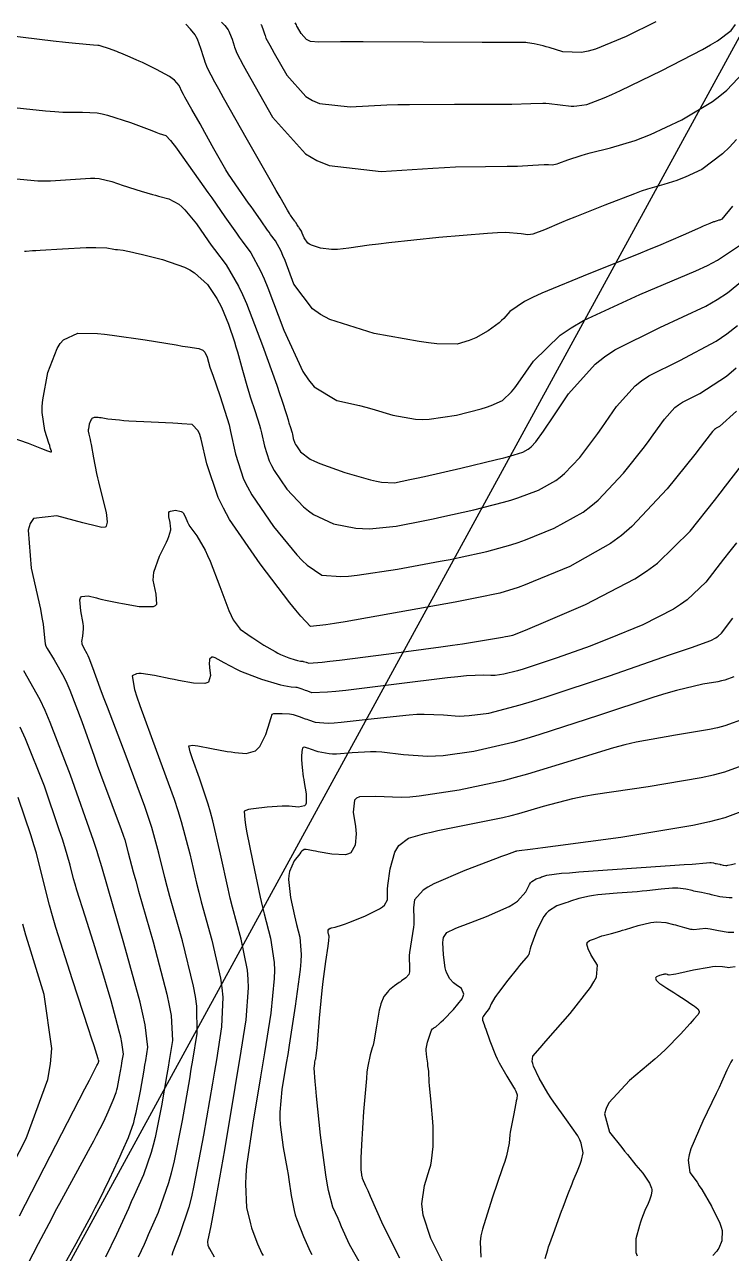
# Model space of a CAD drawing. Header units: metres. Extents: x 837117 to 838479, y 1189012 to 1191015.
# Drawn here: x 838033 to 838100.7, y 1189661.6 to 1189779.3 of the extents above; entities that cross this region are included whole.
import ezdxf

# ---------------------------------------------------------------- set-up
doc = ezdxf.new("R2010")
doc.units = ezdxf.units.M
doc.header["$LTSCALE"] = 0.3
for name, color, linetype in [('CORREDORVIA', 70, 'Continuous'), ('COTAS 10', 1, 'Continuous'), ('COTAS INT', 252, 'Continuous')]:
    doc.layers.add(name, color=color, linetype=linetype)

msp = doc.modelspace()

# ---------------------------------------------------------------- linework, layer by layer
at = {"layer": 'CORREDORVIA'}
msp.add_lwpolyline([(837910.68, 1191000.96), (838157.03, 1190996.19), (838237.17, 1190821.34), (838237, 1190602.88), (838240.03, 1190437.2), (838223.54, 1190366.27), (838212.2, 1190288.92), (838221.4, 1189997.88), (837954.54, 1189509.17), (837751.16, 1189231.38), (837593.19, 1189234.4), (837744.49, 1189686.61), (837750.28, 1189933.97), (837723.62, 1190051.52), (837726.09, 1190134.48), (837885.38, 1190229.43), (837983.18, 1190344.12), (837817.55, 1190502.19), (837798.03, 1190660.17), (837963.57, 1190795.98)], close=True, dxfattribs=at)
at = {"layer": 'COTAS 10'}
for points in [[(838093.41, 1189779.54), (838090.58, 1189778.14), (838087.64, 1189776.92), (838086.95, 1189776.73), (838086.32, 1189776.6), (838084.52, 1189776.67), (838083.22, 1189777.08), (838082.91, 1189777.17), (838082.62, 1189777.25), (838081.77, 1189777.44), (838081.13, 1189777.54), (838080.98, 1189777.56), (838080.84, 1189777.57), (838080.43, 1189777.57), (838078.8, 1189777.56), (838077.9, 1189777.56), (838076.8, 1189777.57), (838071.16, 1189777.61), (838065.42, 1189777.64), (838064.25, 1189777.64), (838063.25, 1189777.63), (838061.16, 1189777.59), (838060.35, 1189777.68), (838060.16, 1189777.76), (838059.98, 1189777.86), (838059.47, 1189778.44), (838059.13, 1189779.03), (838059.06, 1189779.15), (838059.01, 1189779.25), (838058.91, 1189779.44)], [(838030.8, 1189771.47), (838034.99, 1189771.02), (838035.89, 1189770.95), (838036.67, 1189770.9), (838038.55, 1189770.9), (838039.95, 1189770.83), (838040.42, 1189770.74), (838040.94, 1189770.62), (838043.14, 1189769.9), (838045.16, 1189769.14), (838045.56, 1189768.99), (838045.89, 1189768.87), (838046.51, 1189768.65), (838046.95, 1189768.18), (838047.17, 1189767.91), (838047.43, 1189767.57), (838048.7, 1189765.82), (838050.16, 1189763.75), (838050.54, 1189763.21), (838050.91, 1189762.68), (838052.17, 1189760.87), (838053.27, 1189759.3), (838053.54, 1189758.92), (838053.81, 1189758.55), (838054.65, 1189757.42), (838055.59, 1189755.69), (838055.92, 1189754.94), (838056.28, 1189754.08), (838057.81, 1189750.01), (838059.63, 1189746.05), (838060.17, 1189745.25), (838060.72, 1189744.59), (838062.87, 1189743.28), (838065.06, 1189742.79), (838065.65, 1189742.64), (838066.23, 1189742.49), (838068.26, 1189741.88), (838070.4, 1189741.49), (838071.04, 1189741.47), (838071.71, 1189741.49), (838074.33, 1189741.88), (838076.7, 1189742.49), (838077.21, 1189742.64), (838077.66, 1189742.79), (838078.74, 1189743.27), (838079.61, 1189744.12), (838079.92, 1189744.5), (838080.25, 1189744.94), (838081.71, 1189747.05), (838084.27, 1189749.55), (838085.3, 1189750.25), (838086.48, 1189750.94), (838091.9, 1189753.44), (838097.24, 1189755.69), (838098.36, 1189756.22), (838099.32, 1189756.72), (838101.53, 1189758.19)], [(838043.91, 1189661.27), (838044.46, 1189662.49), (838044.66, 1189662.93), (838044.87, 1189663.42), (838045.8, 1189665.56), (838046.8, 1189668.39), (838047.06, 1189669.31), (838047.31, 1189670.29), (838048.12, 1189674.33), (838048.8, 1189678.31), (838048.95, 1189679.25), (838049.1, 1189680.11), (838049.5, 1189682.65), (838049.49, 1189685.27), (838049.36, 1189686.19), (838049.18, 1189687.19), (838048.11, 1189691.52), (838046.91, 1189695.77), (838046.65, 1189696.73), (838046.42, 1189697.6), (838045.86, 1189699.92), (838045.17, 1189702.38), (838044.85, 1189703.33), (838044.49, 1189704.4), (838042.71, 1189709.21), (838040.93, 1189713.9), (838040.56, 1189714.88), (838040.24, 1189715.73), (838039.52, 1189717.68), (838039.17, 1189718.61), (838039.08, 1189718.82), (838038.99, 1189719.01), (838038.7, 1189719.52), (838038.52, 1189719.93), (838038.5, 1189720.06), (838038.49, 1189720.19), (838038.57, 1189720.7), (838038.65, 1189721.41), (838038.63, 1189721.67), (838038.6, 1189721.94), (838038.38, 1189723.15), (838038.29, 1189724.19), (838038.35, 1189724.37), (838038.45, 1189724.51), (838039.08, 1189724.58), (838039.88, 1189724.37), (838040.08, 1189724.32), (838040.28, 1189724.27), (838040.9, 1189724.13), (838041.71, 1189723.96), (838042.03, 1189723.9), (838042.38, 1189723.84), (838043.96, 1189723.55), (838045.32, 1189723.54), (838045.53, 1189723.64), (838045.67, 1189723.79), (838045.59, 1189724.74), (838045.31, 1189726.06), (838045.32, 1189726.45), (838045.38, 1189726.85), (838045.92, 1189728.36), (838046.57, 1189729.7), (838046.7, 1189730), (838046.8, 1189730.25), (838046.98, 1189730.9), (838046.96, 1189731.35), (838046.94, 1189731.48), (838046.92, 1189731.61), (838046.81, 1189732.14), (838046.81, 1189732.56), (838046.87, 1189732.64), (838046.95, 1189732.7), (838047.45, 1189732.77), (838047.99, 1189732.64), (838048.1, 1189732.58), (838048.19, 1189732.51), (838048.38, 1189732.16), (838048.59, 1189731.62), (838048.7, 1189731.43), (838048.82, 1189731.22), (838049.47, 1189730.31), (838050.28, 1189728.95), (838050.52, 1189728.45), (838050.76, 1189727.9), (838051.67, 1189725.48), (838052.54, 1189723.18), (838052.76, 1189722.7), (838052.97, 1189722.29), (838053.64, 1189721.39), (838054.35, 1189720.88), (838054.59, 1189720.72), (838054.85, 1189720.55), (838055.91, 1189719.86), (838056.98, 1189719.23), (838057.25, 1189719.08), (838057.5, 1189718.96), (838058.29, 1189718.63), (838058.88, 1189718.44), (838059.01, 1189718.41), (838059.12, 1189718.38), (838059.41, 1189718.33), (838059.58, 1189718.32), (838059.63, 1189718.31), (838059.67, 1189718.3), (838059.82, 1189718.26), (838059.96, 1189718.21), (838060, 1189718.19), (838060.04, 1189718.18), (838060.2, 1189718.12), (838061.47, 1189718.23), (838062.21, 1189718.31), (838063.13, 1189718.42), (838067.85, 1189719.02), (838072.85, 1189719.7), (838073.95, 1189719.85), (838074.92, 1189719.99), (838077.39, 1189720.38), (838078.75, 1189720.63), (838079.03, 1189720.68), (838079.26, 1189720.72), (838079.74, 1189720.82), (838080.93, 1189721.3), (838081.61, 1189721.58), (838082.44, 1189721.93), (838086.69, 1189723.75), (838091.41, 1189726.19), (838092.54, 1189726.94), (838093.58, 1189727.71), (838096.69, 1189730.77), (838099.03, 1189733.72), (838099.58, 1189734.42), (838100.09, 1189735.08), (838101.63, 1189737.06)], [(838065.31, 1189660.3), (838064.09, 1189662.44), (838063.34, 1189664.15), (838063.16, 1189664.55), (838063, 1189664.93), (838062.5, 1189666.02), (838062.08, 1189667.62), (838061.95, 1189668.31), (838061.82, 1189669.12), (838061.33, 1189672.93), (838060.93, 1189676.66), (838060.86, 1189677.42), (838060.8, 1189678.05), (838060.73, 1189679.35), (838060.77, 1189679.78), (838060.78, 1189679.87), (838060.78, 1189679.94), (838060.81, 1189680.08), (838060.85, 1189680.19), (838060.86, 1189680.24), (838060.87, 1189680.29), (838060.91, 1189680.56), (838060.99, 1189681.3), (838061.02, 1189681.66), (838061.06, 1189682.08), (838061.22, 1189684.13), (838061.44, 1189686.46), (838061.5, 1189687.06), (838061.57, 1189687.64), (838061.83, 1189689.56), (838062.05, 1189691.02), (838062.09, 1189691.31), (838062.12, 1189691.54), (838062.15, 1189691.97), (838062.12, 1189692.08), (838062.11, 1189692.12), (838062.1, 1189692.16), (838062.07, 1189692.32), (838062.05, 1189692.48), (838062.06, 1189692.51), (838062.06, 1189692.55), (838062.11, 1189692.65), (838062.24, 1189692.73), (838062.31, 1189692.75), (838062.38, 1189692.77), (838062.73, 1189692.84), (838063.43, 1189693.05), (838063.71, 1189693.15), (838064.04, 1189693.28), (838065.56, 1189693.9), (838066.98, 1189694.61), (838067.25, 1189694.78), (838067.46, 1189694.94), (838067.73, 1189695.46), (838067.72, 1189696.19), (838067.74, 1189696.49), (838067.77, 1189696.83), (838068, 1189698.43), (838068.45, 1189700.02), (838068.63, 1189700.35), (838068.83, 1189700.65), (838069.76, 1189701.35), (838071.3, 1189701.8), (838071.9, 1189701.95), (838072.56, 1189702.1), (838075.57, 1189702.7), (838078.77, 1189703.36), (838079.56, 1189703.55), (838080.31, 1189703.74), (838082.68, 1189704.44), (838085.49, 1189705.17), (838086.53, 1189705.38), (838087.66, 1189705.58), (838092.68, 1189706.32), (838097.77, 1189707.17), (838098.94, 1189707.44), (838100.02, 1189707.72), (838103.09, 1189708.85)], [(838030.54, 1189667.55), (838033.14, 1189672.59), (838035.22, 1189678.24), (838035.47, 1189679.75), (838035.59, 1189681.23), (838034.86, 1189686.39), (838033.45, 1189690.97), (838033.13, 1189692.09), (838032.84, 1189693.14)], [(838101, 1189689.04), (838100.52, 1189688.97), (838100.39, 1189688.96), (838100.26, 1189688.97), (838099.81, 1189689.04), (838099.11, 1189689.06), (838098.83, 1189689.03), (838098.51, 1189688.99), (838097.03, 1189688.71), (838095.61, 1189688.4), (838095.33, 1189688.35), (838095.1, 1189688.3), (838094.69, 1189688.25), (838094.59, 1189688.28), (838094.56, 1189688.29), (838094.53, 1189688.3), (838094.42, 1189688.33), (838094.25, 1189688.33), (838094.19, 1189688.31), (838094.11, 1189688.3), (838093.77, 1189688.21), (838093.47, 1189688.07), (838093.43, 1189688.02), (838093.4, 1189687.97), (838093.44, 1189687.78), (838093.68, 1189687.54), (838093.78, 1189687.46), (838093.9, 1189687.37), (838094.47, 1189687), (838095.14, 1189686.58), (838095.33, 1189686.46), (838095.53, 1189686.33), (838096.24, 1189685.87), (838096.87, 1189685.45), (838097.01, 1189685.35), (838097.13, 1189685.26), (838097.44, 1189685.01), (838097.57, 1189684.8), (838097.58, 1189684.74), (838097.57, 1189684.68), (838097.44, 1189684.45), (838097.06, 1189684.02), (838096.89, 1189683.84), (838096.7, 1189683.62), (838095.79, 1189682.59), (838094.38, 1189681.16), (838093.87, 1189680.69), (838093.32, 1189680.19), (838090.89, 1189678.14), (838088.92, 1189676.02), (838088.66, 1189675.47), (838088.51, 1189674.95), (838088.99, 1189673.22), (838090.15, 1189671.75), (838090.43, 1189671.4), (838090.7, 1189671.07), (838091.52, 1189670.06), (838092.16, 1189669.27), (838092.31, 1189669.08), (838092.44, 1189668.9), (838092.81, 1189668.33), (838093, 1189667.85), (838093.03, 1189667.72), (838093.04, 1189667.59), (838092.98, 1189667.16), (838092.8, 1189666.68), (838092.74, 1189666.53), (838092.67, 1189666.37), (838092.38, 1189665.72), (838092.05, 1189664.87), (838091.96, 1189664.59), (838091.86, 1189664.28), (838091.5, 1189662.99), (838091.5, 1189661.68), (838091.63, 1189661.35)]]:
    msp.add_lwpolyline(points, dxfattribs=at)
at = {"layer": 'COTAS INT'}
for points in [[(838101.15, 1189768.29), (838100.46, 1189767.55), (838099.81, 1189766.9), (838097.82, 1189765.41), (838096.23, 1189764.67), (838095.82, 1189764.51), (838095.44, 1189764.36), (838094.18, 1189763.98), (838092.61, 1189763.52), (838092.03, 1189763.32), (838091.39, 1189763.09), (838088.53, 1189762), (838085.65, 1189760.85), (838085, 1189760.58), (838084.4, 1189760.34), (838082.76, 1189759.63), (838081.66, 1189759.22), (838081.41, 1189759.17), (838081.18, 1189759.14), (838080.54, 1189759.26), (838079.04, 1189759.37), (838078.26, 1189759.34), (838077.32, 1189759.29), (838072.65, 1189758.88), (838067.86, 1189758.37), (838066.86, 1189758.25), (838065.99, 1189758.15), (838064.02, 1189757.87), (838062.96, 1189757.74), (838062.67, 1189757.74), (838062.38, 1189757.75), (838061.33, 1189757.88), (838060.45, 1189758.15), (838060.27, 1189758.25), (838060.11, 1189758.36), (838059.75, 1189758.85), (838059.57, 1189759.32), (838059.53, 1189759.42), (838059.49, 1189759.5), (838059.38, 1189759.7), (838059.29, 1189759.83), (838059.26, 1189759.88), (838059.23, 1189759.92), (838059.1, 1189760.1), (838058.95, 1189760.32), (838058.9, 1189760.38), (838058.85, 1189760.45), (838058.66, 1189760.73), (838058.46, 1189761.02), (838058.4, 1189761.11), (838058.35, 1189761.2), (838058.16, 1189761.52), (838057.47, 1189762.75), (838057.09, 1189763.41), (838056.64, 1189764.21), (838054.34, 1189768.23), (838052.04, 1189772.27), (838051.59, 1189773.09), (838051.21, 1189773.77), (838050.5, 1189775.12), (838050.28, 1189775.7), (838050.21, 1189775.9), (838050.15, 1189776.11), (838049.87, 1189777), (838049.54, 1189777.89), (838049.43, 1189778.1), (838049.33, 1189778.3), (838048.89, 1189778.86), (838048.42, 1189779.32)], [(838051.84, 1189779.52), (838052.17, 1189779.2), (838052.48, 1189778.8), (838052.55, 1189778.66), (838052.62, 1189778.51), (838052.86, 1189777.89), (838053.05, 1189777.26), (838053.1, 1189777.11), (838053.15, 1189776.97), (838053.3, 1189776.56), (838053.91, 1189775.41), (838054.25, 1189774.81), (838054.66, 1189774.08), (838056.74, 1189770.43), (838059.89, 1189766.91), (838060.97, 1189766.28), (838062.14, 1189765.79), (838067.13, 1189765.23), (838072.07, 1189765.54), (838073.2, 1189765.6), (838074.24, 1189765.65), (838077.13, 1189765.71), (838079.19, 1189765.72), (838079.7, 1189765.73), (838080.17, 1189765.74), (838081.66, 1189765.81), (838082.73, 1189765.88), (838082.95, 1189765.89), (838083.13, 1189765.89), (838083.51, 1189765.87), (838083.83, 1189765.91), (838083.98, 1189765.96), (838084.15, 1189766.01), (838085.01, 1189766.33), (838086.26, 1189766.75), (838086.68, 1189766.87), (838087.14, 1189767), (838089.07, 1189767.48), (838091.43, 1189768.19), (838092.16, 1189768.46), (838092.92, 1189768.77), (838095.91, 1189770.15), (838098.84, 1189771.91), (838099.56, 1189772.45), (838100.23, 1189773.01), (838102.31, 1189775.25)], [(838055.62, 1189779.3), (838055.67, 1189779.22), (838055.71, 1189779.14), (838055.84, 1189778.77), (838055.96, 1189778.4), (838056.02, 1189778.24), (838056.1, 1189778), (838056.46, 1189777.33), (838056.66, 1189776.98), (838056.89, 1189776.56), (838058.1, 1189774.43), (838059.93, 1189772.39), (838060.56, 1189772.02), (838061.24, 1189771.73), (838064.15, 1189771.41), (838067.66, 1189771.59), (838068.72, 1189771.62), (838069.83, 1189771.64), (838074.15, 1189771.66), (838078.06, 1189771.65), (838078.9, 1189771.65), (838079.65, 1189771.66), (838081.47, 1189771.72), (838082.59, 1189771.75), (838082.9, 1189771.75), (838083.2, 1189771.73), (838084.27, 1189771.59), (838085.3, 1189771.48), (838085.58, 1189771.48), (838085.85, 1189771.49), (838086.81, 1189771.62), (838088.48, 1189772.26), (838089.21, 1189772.58), (838090.04, 1189772.97), (838094, 1189774.9), (838097.88, 1189776.91), (838098.66, 1189777.35), (838099.31, 1189777.74), (838100.62, 1189778.72), (838101.06, 1189779.29)], [(838100.77, 1189761.9), (838099.73, 1189760.66), (838099.54, 1189760.57), (838099.49, 1189760.55), (838099.44, 1189760.54), (838099.29, 1189760.49), (838099.09, 1189760.43), (838099.02, 1189760.41), (838098.94, 1189760.38), (838098.59, 1189760.25), (838097.96, 1189759.98), (838097.7, 1189759.86), (838097.41, 1189759.73), (838096.05, 1189759.12), (838093.69, 1189758.11), (838092.77, 1189757.73), (838091.73, 1189757.31), (838087, 1189755.43), (838082.5, 1189753.55), (838081.61, 1189753.14), (838080.86, 1189752.77), (838079.44, 1189751.81), (838078.86, 1189751.13), (838078.64, 1189750.93), (838078.41, 1189750.73), (838077.37, 1189749.97), (838076.2, 1189749.3), (838075.87, 1189749.15), (838075.55, 1189749.02), (838074.39, 1189748.69), (838072.47, 1189748.7), (838071.67, 1189748.8), (838070.75, 1189748.92), (838066.46, 1189749.7), (838062.2, 1189751.04), (838061.31, 1189751.53), (838060.54, 1189752.07), (838058.78, 1189754.43), (838057.93, 1189756.7), (838057.73, 1189757.18), (838057.54, 1189757.6), (838057.02, 1189758.56), (838056.55, 1189759.19), (838056.4, 1189759.4), (838056.25, 1189759.61), (838055.63, 1189760.49), (838054.91, 1189761.53), (838054.68, 1189761.85), (838054.44, 1189762.19), (838053.51, 1189763.51), (838052.53, 1189764.97), (838052.27, 1189765.39), (838052.01, 1189765.81), (838051.1, 1189767.39), (838050.25, 1189768.95), (838050.02, 1189769.37), (838049.79, 1189769.77), (838049, 1189771.17), (838048.35, 1189772.33), (838048.21, 1189772.6), (838048.09, 1189772.83), (838047.79, 1189773.46), (838047.34, 1189773.97), (838047.12, 1189774.13), (838046.87, 1189774.3), (838045.61, 1189774.99), (838044.27, 1189775.64), (838043.96, 1189775.78), (838043.68, 1189775.92), (838042.87, 1189776.27), (838042.21, 1189776.54), (838042.01, 1189776.62), (838041.81, 1189776.7), (838041.04, 1189777), (838040.32, 1189777.23), (838040.15, 1189777.27), (838040, 1189777.3), (838039.58, 1189777.33), (838037.86, 1189777.47), (838036.9, 1189777.57), (838035.72, 1189777.71), (838029.7, 1189778.42)], [(838031.89, 1189764.53), (838034.26, 1189764.33), (838034.88, 1189764.32), (838035.49, 1189764.32), (838039.29, 1189764.59), (838039.72, 1189764.58), (838040.12, 1189764.55), (838041.36, 1189764.27), (838042.43, 1189763.89), (838042.74, 1189763.78), (838043.04, 1189763.69), (838044.15, 1189763.34), (838045.24, 1189763.02), (838045.53, 1189762.94), (838045.81, 1189762.86), (838046.79, 1189762.6), (838047.77, 1189762.08), (838048.06, 1189761.84), (838048.35, 1189761.56), (838049.44, 1189760.19), (838050.56, 1189758.59), (838050.87, 1189758.17), (838051.18, 1189757.75), (838052.28, 1189756.28), (838053.48, 1189754.24), (838053.85, 1189753.45), (838054.24, 1189752.56), (838055.78, 1189748.56), (838057.13, 1189744.74), (838057.4, 1189743.96), (838057.63, 1189743.3), (838058.07, 1189741.95), (838058.21, 1189741.42), (838058.25, 1189741.28), (838058.3, 1189741.15), (838058.44, 1189740.71), (838058.58, 1189740.29), (838058.61, 1189740.18), (838058.64, 1189740.06), (838058.72, 1189739.65), (838058.87, 1189739.21), (838058.94, 1189739.07), (838059.02, 1189738.93), (838059.41, 1189738.36), (838060.34, 1189737.68), (838060.76, 1189737.47), (838061.26, 1189737.26), (838063.66, 1189736.39), (838066.12, 1189735.67), (838066.67, 1189735.55), (838067.15, 1189735.46), (838068.39, 1189735.4), (838069.88, 1189735.71), (838070.52, 1189735.85), (838071.26, 1189736.01), (838074.74, 1189736.81), (838078.16, 1189737.62), (838078.86, 1189737.8), (838079.45, 1189737.95), (838080.69, 1189738.32), (838081.21, 1189738.62), (838081.34, 1189738.72), (838081.48, 1189738.83), (838081.93, 1189739.31), (838082.67, 1189740.34), (838082.98, 1189740.81), (838083.35, 1189741.34), (838085.05, 1189743.92), (838087.61, 1189746.76), (838088.52, 1189747.47), (838089.51, 1189748.14), (838093.81, 1189750.28), (838098.21, 1189752.33), (838099.28, 1189752.95), (838100.28, 1189753.59), (838103.31, 1189756.08)], [(838032.98, 1189757.58), (838033.02, 1189757.58), (838033.04, 1189757.58), (838033.05, 1189757.58), (838033.14, 1189757.59), (838033.74, 1189757.64), (838034.08, 1189757.66), (838034.5, 1189757.69), (838036.64, 1189757.82), (838038.89, 1189757.94), (838039.38, 1189757.95), (838039.81, 1189757.95), (838040.88, 1189757.89), (838041.54, 1189757.78), (838041.71, 1189757.76), (838041.88, 1189757.74), (838042.43, 1189757.67), (838043.33, 1189757.5), (838043.71, 1189757.41), (838044.14, 1189757.31), (838046.19, 1189756.79), (838048.31, 1189756.04), (838048.8, 1189755.79), (838049.25, 1189755.51), (838050.5, 1189754.38), (838051.4, 1189753.04), (838051.62, 1189752.63), (838051.83, 1189752.22), (838052.51, 1189750.61), (838053.08, 1189748.9), (838053.23, 1189748.42), (838053.38, 1189747.94), (838053.87, 1189746.19), (838054.33, 1189744.51), (838054.46, 1189744.07), (838054.59, 1189743.65), (838055.06, 1189742.24), (838055.49, 1189740.92), (838055.59, 1189740.56), (838055.68, 1189740.19), (838055.95, 1189738.9), (838056.41, 1189737.49), (838056.63, 1189737.05), (838056.88, 1189736.59), (838058.11, 1189734.78), (838059.69, 1189733.09), (838060.17, 1189732.72), (838060.66, 1189732.38), (838062.56, 1189731.48), (838064.7, 1189731.05), (838065.34, 1189731.01), (838066, 1189731), (838068.55, 1189731.26), (838071.32, 1189731.8), (838072.12, 1189731.96), (838072.94, 1189732.13), (838075.99, 1189732.81), (838078.85, 1189733.54), (838079.55, 1189733.74), (838080.2, 1189733.95), (838082.19, 1189734.68), (838083.84, 1189735.61), (838084.27, 1189735.93), (838084.69, 1189736.29), (838086.13, 1189737.81), (838087.5, 1189739.6), (838087.88, 1189740.13), (838088.26, 1189740.67), (838089.65, 1189742.71), (838091.43, 1189744.68), (838092.05, 1189745.17), (838092.74, 1189745.64), (838095.71, 1189747.12), (838099.19, 1189748.97), (838100.2, 1189749.68), (838101.23, 1189750.46)], [(838031.77, 1189739.73), (838033.34, 1189739.21), (838034.63, 1189738.7), (838034.88, 1189738.6), (838035.09, 1189738.51), (838035.47, 1189738.37), (838035.54, 1189738.36), (838035.55, 1189738.37), (838035.56, 1189738.37), (838035.57, 1189738.42), (838035.46, 1189738.76), (838035.4, 1189738.96), (838035.32, 1189739.19), (838034.92, 1189740.4), (838034.67, 1189742.15), (838034.68, 1189742.73), (838034.73, 1189743.35), (838035.22, 1189745.95), (838036.1, 1189748.27), (838036.4, 1189748.73), (838036.72, 1189749.1), (838038.08, 1189749.74), (838039.99, 1189749.69), (838040.66, 1189749.64), (838041.39, 1189749.55), (838044.55, 1189749.09), (838047.51, 1189748.6), (838048.11, 1189748.5), (838048.62, 1189748.42), (838049.68, 1189748.27), (838050.07, 1189748.11), (838050.16, 1189748.02), (838050.24, 1189747.92), (838050.46, 1189747.42), (838050.74, 1189746.49), (838050.87, 1189746.11), (838051.01, 1189745.7), (838051.68, 1189743.77), (838052.4, 1189741.55), (838052.57, 1189740.94), (838052.72, 1189740.33), (838053.17, 1189738.15), (838053.96, 1189735.76), (838054.32, 1189735.03), (838054.75, 1189734.26), (838056.82, 1189731.21), (838059.05, 1189728.51), (838059.57, 1189727.96), (838060.05, 1189727.5), (838061.46, 1189726.56), (838063.27, 1189726.42), (838064.01, 1189726.47), (838064.84, 1189726.55), (838068.7, 1189727.13), (838072.76, 1189727.89), (838073.73, 1189728.07), (838074.61, 1189728.25), (838077.24, 1189728.81), (838079.54, 1189729.46), (838080.23, 1189729.69), (838080.94, 1189729.94), (838083.69, 1189731.04), (838086.47, 1189732.6), (838087.19, 1189733.15), (838087.9, 1189733.74), (838090.32, 1189736.31), (838092.32, 1189738.86), (838092.77, 1189739.45), (838093.18, 1189739.99), (838094.25, 1189741.51), (838095.24, 1189742.6), (838095.58, 1189742.87), (838095.97, 1189743.13), (838097.62, 1189743.95), (838100.17, 1189745.61), (838101.12, 1189746.4)], [(838101.15, 1189742.25), (838099.52, 1189740.79), (838099.19, 1189740.63), (838099.12, 1189740.57), (838099.05, 1189740.52), (838098.85, 1189740.3), (838098.09, 1189739.32), (838097.67, 1189738.78), (838097.15, 1189738.12), (838094.52, 1189734.81), (838091.12, 1189731.2), (838090.12, 1189730.36), (838089.09, 1189729.59), (838085.19, 1189727.39), (838081.69, 1189725.94), (838080.92, 1189725.64), (838080.24, 1189725.38), (838078.49, 1189724.82), (838076.3, 1189724.37), (838075.33, 1189724.19), (838074.21, 1189723.98), (838068.86, 1189723), (838063.69, 1189722.09), (838062.67, 1189721.93), (838061.84, 1189721.8), (838060.37, 1189721.65), (838059.45, 1189722.62), (838058.97, 1189723.2), (838058.4, 1189723.92), (838055.53, 1189727.63), (838052.61, 1189731.9), (838052.02, 1189732.96), (838051.51, 1189733.98), (838050.43, 1189737.22), (838049.91, 1189739.57), (838049.76, 1189740.02), (838049.61, 1189740.39), (838049.03, 1189741), (838048.05, 1189741.06), (838047.66, 1189741.08), (838047.2, 1189741.11), (838045.1, 1189741.21), (838042.97, 1189741.32), (838042.49, 1189741.35), (838042.07, 1189741.39), (838040.97, 1189741.51), (838040.31, 1189741.61), (838040.16, 1189741.63), (838040.03, 1189741.64), (838039.67, 1189741.66), (838039.44, 1189741.55), (838039.39, 1189741.49), (838039.34, 1189741.41), (838039.19, 1189741.01), (838039.1, 1189740.57), (838039.09, 1189740.46), (838039.09, 1189740.36), (838039.14, 1189740.07), (838039.26, 1189739.56), (838039.3, 1189739.34), (838039.36, 1189739.07), (838039.59, 1189737.79), (838039.89, 1189736.29), (838039.98, 1189735.88), (838040.07, 1189735.48), (838040.43, 1189734.05), (838040.74, 1189732.82), (838040.79, 1189732.54), (838040.84, 1189732.3), (838040.9, 1189731.63), (838040.81, 1189731.25), (838040.76, 1189731.19), (838040.7, 1189731.14), (838040.4, 1189731.11), (838039.51, 1189731.33), (838039.08, 1189731.45), (838038.57, 1189731.58), (838036.07, 1189732.25), (838033.86, 1189731.97), (838033.53, 1189731.51), (838033.33, 1189730.88), (838033.64, 1189727.21), (838034.51, 1189723.29), (838034.66, 1189722.51), (838034.78, 1189721.85), (838034.89, 1189720.56), (838034.95, 1189719.97), (838035.04, 1189719.75), (838035.15, 1189719.52), (838035.82, 1189718.46), (838036.74, 1189716.81), (838037.03, 1189716.2), (838037.32, 1189715.53), (838038.46, 1189712.53), (838039.64, 1189709.22), (838039.95, 1189708.35), (838040.26, 1189707.5), (838041.35, 1189704.59), (838042.24, 1189702.19), (838042.42, 1189701.66), (838042.58, 1189701.19), (838042.92, 1189699.96), (838043.4, 1189698.14), (838043.63, 1189697.28), (838043.91, 1189696.29), (838045.3, 1189691.43), (838046.61, 1189686.44), (838046.84, 1189685.35), (838047.02, 1189684.39), (838047.15, 1189681.99), (838046.84, 1189680.08), (838046.74, 1189679.43), (838046.62, 1189678.73), (838046.11, 1189675.74), (838045.5, 1189672.69), (838045.31, 1189671.95), (838045.12, 1189671.26), (838044.37, 1189669.13), (838043.49, 1189667.14), (838043.21, 1189666.53), (838042.93, 1189665.89), (838041.78, 1189663.4), (838040.75, 1189661.22)], [(838101.13, 1189729.66), (838100.5, 1189728.84), (838099.91, 1189728.08), (838098.19, 1189725.89), (838096.41, 1189724.18), (838095.78, 1189723.73), (838095.1, 1189723.29), (838092.17, 1189721.81), (838088.9, 1189720.46), (838088.01, 1189720.11), (838087.12, 1189719.77), (838083.97, 1189718.63), (838081.3, 1189717.74), (838080.71, 1189717.56), (838080.19, 1189717.4), (838078.86, 1189717.06), (838078.03, 1189716.94), (838077.82, 1189716.93), (838077.61, 1189716.93), (838076.94, 1189716.97), (838075.29, 1189716.9), (838074.46, 1189716.82), (838073.47, 1189716.72), (838068.58, 1189716.11), (838063.74, 1189715.51), (838062.78, 1189715.41), (838061.98, 1189715.34), (838060.5, 1189715.29), (838060.11, 1189715.43), (838060, 1189715.47), (838059.9, 1189715.51), (838059.55, 1189715.65), (838059.19, 1189715.76), (838059.08, 1189715.78), (838058.96, 1189715.8), (838058.52, 1189715.82), (838057.81, 1189715.94), (838057.52, 1189716.01), (838057.19, 1189716.1), (838055.71, 1189716.56), (838054.1, 1189717.16), (838053.7, 1189717.33), (838053.32, 1189717.51), (838052.11, 1189718.17), (838051.23, 1189718.64), (838051.06, 1189718.69), (838050.92, 1189718.71), (838050.68, 1189718.51), (838050.67, 1189718.01), (838050.68, 1189717.85), (838050.7, 1189717.67), (838050.78, 1189716.93), (838050.6, 1189716.32), (838050.45, 1189716.23), (838050.24, 1189716.17), (838049.15, 1189716.21), (838047.72, 1189716.47), (838047.32, 1189716.55), (838046.92, 1189716.63), (838045.42, 1189716.94), (838044.17, 1189717.13), (838043.92, 1189717.14), (838043.7, 1189717.12), (838043.28, 1189716.9), (838043.53, 1189715.6), (838043.75, 1189714.91), (838044.04, 1189714.06), (838045.6, 1189709.8), (838047.3, 1189705.11), (838047.67, 1189704), (838047.99, 1189702.96), (838048.8, 1189699.88), (838049.44, 1189697.06), (838049.66, 1189696.18), (838049.9, 1189695.26), (838050.92, 1189691.61), (838051.75, 1189687.95), (838051.88, 1189687.03), (838051.96, 1189686.15), (838051.86, 1189683.3), (838051.35, 1189680.14), (838051.17, 1189679.06), (838050.97, 1189677.89), (838050.13, 1189672.93), (838049.21, 1189668.1), (838048.96, 1189667.01), (838048.71, 1189666.02), (838047.84, 1189663.36), (838047.2, 1189661.73), (838047.09, 1189661.4)], [(838051.18, 1189661.24), (838050.72, 1189662.03), (838050.64, 1189662.2), (838050.58, 1189662.35), (838050.55, 1189662.74), (838050.87, 1189664.24), (838051.02, 1189665.1), (838051.21, 1189666.15), (838052.15, 1189671.53), (838053.15, 1189677.47), (838053.39, 1189678.87), (838053.6, 1189680.17), (838054.21, 1189683.96), (838054.43, 1189687.03), (838054.4, 1189687.87), (838054.32, 1189688.71), (838053.73, 1189691.7), (838052.9, 1189694.75), (838052.68, 1189695.63), (838052.47, 1189696.52), (838051.74, 1189699.84), (838051.01, 1189703.04), (838050.8, 1189703.84), (838050.58, 1189704.61), (838049.75, 1189707.11), (838049.06, 1189708.97), (838048.94, 1189709.34), (838048.84, 1189709.64), (838048.73, 1189710.21), (838049.11, 1189710.26), (838049.32, 1189710.25), (838049.58, 1189710.21), (838050.89, 1189709.96), (838052.39, 1189709.68), (838052.76, 1189709.62), (838053.11, 1189709.57), (838054.21, 1189709.47), (838055.09, 1189709.73), (838055.3, 1189709.91), (838055.5, 1189710.13), (838056.08, 1189711.3), (838056.48, 1189712.5), (838056.55, 1189712.73), (838056.61, 1189712.92), (838056.71, 1189713.25), (838056.86, 1189713.29), (838056.96, 1189713.3), (838057.07, 1189713.3), (838057.66, 1189713.31), (838058.35, 1189713.27), (838058.53, 1189713.24), (838058.7, 1189713.21), (838059.28, 1189713.03), (838059.84, 1189712.81), (838060.01, 1189712.75), (838060.17, 1189712.69), (838060.8, 1189712.47), (838062.06, 1189712.39), (838062.63, 1189712.42), (838063.29, 1189712.47), (838066.47, 1189712.82), (838069.8, 1189713.18), (838070.55, 1189713.23), (838071.23, 1189713.25), (838073.09, 1189713.17), (838074.61, 1189713.06), (838075.07, 1189713.07), (838075.55, 1189713.1), (838077.44, 1189713.35), (838080.43, 1189714.13), (838081.6, 1189714.48), (838082.93, 1189714.9), (838088.97, 1189716.92), (838094.74, 1189718.91), (838095.89, 1189719.31), (838096.84, 1189719.64), (838098.67, 1189720.31), (838099.17, 1189720.56), (838099.28, 1189720.64), (838099.39, 1189720.71), (838099.69, 1189721), (838100.8, 1189722.45)], [(838036.6, 1189660.15), (838037.93, 1189662.54), (838039.41, 1189665.27), (838039.76, 1189665.96), (838040.1, 1189666.61), (838041.12, 1189668.71), (838041.94, 1189670.48), (838042.14, 1189670.92), (838042.33, 1189671.34), (838042.93, 1189672.71), (838043.44, 1189674.14), (838043.56, 1189674.6), (838043.69, 1189675.1), (838044.1, 1189677.14), (838044.44, 1189679.15), (838044.52, 1189679.62), (838044.59, 1189680.06), (838044.8, 1189681.34), (838044.55, 1189683.5), (838044.33, 1189684.5), (838044.05, 1189685.67), (838042.5, 1189691.31), (838040.38, 1189698.63), (838039.99, 1189699.97), (838039.99, 1189699.99), (838039.99, 1189699.99), (838039.99, 1189699.99), (838039.59, 1189701.13), (838037.39, 1189707.39), (838035.46, 1189712.45), (838034.97, 1189713.59), (838034.5, 1189714.62), (838032.93, 1189717.39)], [(838100.88, 1189716.83), (838100.01, 1189716.51), (838099.7, 1189716.43), (838099.36, 1189716.35), (838097.92, 1189716.11), (838095.39, 1189715.52), (838094.38, 1189715.23), (838093.22, 1189714.87), (838087.92, 1189713.12), (838082.32, 1189711.29), (838080.98, 1189710.89), (838079.74, 1189710.54), (838076.01, 1189709.65), (838073.07, 1189709.25), (838072.32, 1189709.21), (838071.6, 1189709.19), (838069.25, 1189709.36), (838067.18, 1189709.6), (838066.64, 1189709.63), (838066.12, 1189709.64), (838064.36, 1189709.53), (838062.85, 1189709.42), (838062.48, 1189709.42), (838062.14, 1189709.44), (838061.1, 1189709.64), (838060.36, 1189709.89), (838060.2, 1189709.95), (838060.07, 1189709.99), (838059.79, 1189710.09), (838059.67, 1189710.06), (838059.64, 1189710.02), (838059.61, 1189709.97), (838059.53, 1189709.67), (838059.5, 1189709.19), (838059.5, 1189709.03), (838059.5, 1189708.86), (838059.56, 1189708.13), (838059.67, 1189707.25), (838059.71, 1189706.98), (838059.75, 1189706.71), (838059.94, 1189705.62), (838059.96, 1189704.73), (838059.89, 1189704.57), (838059.8, 1189704.46), (838059.23, 1189704.35), (838058.31, 1189704.44), (838057.99, 1189704.44), (838057.65, 1189704.43), (838056.22, 1189704.34), (838054.91, 1189704.19), (838054.65, 1189704.15), (838054.44, 1189704.1), (838054.03, 1189703.95), (838054.08, 1189703.11), (838054.15, 1189702.63), (838054.25, 1189702.05), (838054.83, 1189699.06), (838055.55, 1189695.7), (838055.74, 1189694.89), (838055.92, 1189694.13), (838056.53, 1189691.79), (838056.89, 1189689.47), (838056.91, 1189688.72), (838056.9, 1189687.91), (838056.56, 1189684.61), (838055.95, 1189680.8), (838055.77, 1189679.67), (838055.58, 1189678.51), (838054.83, 1189674.06), (838054.25, 1189669.99), (838054.17, 1189669.07), (838054.13, 1189668.24), (838054.25, 1189665.98), (838054.61, 1189664.43), (838054.72, 1189664.05), (838054.83, 1189663.68), (838055.28, 1189662.52), (838055.71, 1189661.6), (838055.82, 1189661.39)], [(838033.32, 1189660.58), (838034.33, 1189662.54), (838035.59, 1189664.95), (838035.97, 1189665.67), (838036.37, 1189666.41), (838037.91, 1189669.23), (838039.32, 1189671.8), (838039.62, 1189672.37), (838039.89, 1189672.89), (838040.57, 1189674.24), (838040.99, 1189675.15), (838041.09, 1189675.37), (838041.19, 1189675.59), (838041.49, 1189676.28), (838041.75, 1189677.01), (838041.82, 1189677.25), (838041.88, 1189677.5), (838042.09, 1189678.54), (838042.26, 1189679.56), (838042.31, 1189679.81), (838042.34, 1189680.03), (838042.45, 1189680.68), (838042.32, 1189681.79), (838042.21, 1189682.29), (838042.06, 1189682.89), (838041.28, 1189685.77), (838040.29, 1189689.11), (838040.02, 1189690), (838039.75, 1189690.87), (838038.79, 1189693.88), (838038, 1189696.4), (838037.83, 1189696.96), (838037.68, 1189697.47), (838037.35, 1189698.79), (838036.86, 1189700.52), (838036.61, 1189701.28), (838036.32, 1189702.16), (838034.89, 1189706.33), (838033.08, 1189710.88), (838032.56, 1189712)], [(838101.98, 1189712.84), (838100.01, 1189712.11), (838099.32, 1189711.93), (838098.57, 1189711.76), (838095.3, 1189711.22), (838091.53, 1189710.55), (838090.45, 1189710.3), (838089.36, 1189710.02), (838085.3, 1189708.78), (838081.13, 1189707.48), (838079.97, 1189707.16), (838078.81, 1189706.86), (838074.58, 1189705.95), (838070.77, 1189705.38), (838069.87, 1189705.3), (838069.04, 1189705.25), (838066.59, 1189705.36), (838065.04, 1189705.33), (838064.77, 1189705.2), (838064.58, 1189705.01), (838064.44, 1189703.87), (838064.68, 1189702.48), (838064.7, 1189702.13), (838064.72, 1189701.79), (838064.65, 1189700.71), (838064.21, 1189699.97), (838063.99, 1189699.85), (838063.72, 1189699.78), (838062.42, 1189699.82), (838061.1, 1189700.07), (838060.84, 1189700.12), (838060.61, 1189700.16), (838060.14, 1189700.25), (838059.96, 1189700.28), (838059.92, 1189700.28), (838059.88, 1189700.28), (838059.75, 1189700.28), (838059.54, 1189700.11), (838059.44, 1189700.01), (838059.33, 1189699.88), (838058.79, 1189699.21), (838058.34, 1189698.17), (838058.28, 1189697.8), (838058.26, 1189697.4), (838058.45, 1189695.69), (838058.83, 1189693.93), (838058.92, 1189693.5), (838059.02, 1189693.1), (838059.34, 1189691.88), (838059.46, 1189690.23), (838059.43, 1189689.56), (838059.37, 1189688.79), (838058.91, 1189685.27), (838058.33, 1189681.53), (838058.19, 1189680.64), (838058.05, 1189679.8), (838057.63, 1189677.28), (838057.43, 1189675.13), (838057.43, 1189674.53), (838057.45, 1189673.93), (838057.74, 1189671.73), (838058.13, 1189669.67), (838058.22, 1189669.16), (838058.3, 1189668.68), (838058.52, 1189667.13), (838058.79, 1189665.7), (838058.91, 1189665.28), (838059.05, 1189664.85), (838059.69, 1189663.23), (838060.34, 1189661.79), (838060.48, 1189661.48)], [(838032.51, 1189665.19), (838035.46, 1189670.92), (838038.23, 1189676.31), (838038.76, 1189677.35), (838039.2, 1189678.19), (838039.92, 1189679.59), (838039.97, 1189679.69), (838039.99, 1189679.71), (838040, 1189679.73), (838040.02, 1189679.78), (838040.04, 1189679.81), (838040.04, 1189679.82), (838040.05, 1189679.83), (838040.06, 1189679.86), (838040.07, 1189679.89), (838040.07, 1189679.89), (838040.08, 1189679.94), (838040.09, 1189679.98), (838040.09, 1189679.99), (838040.09, 1189680), (838040.09, 1189680.03), (838040.09, 1189680.07), (838040.08, 1189680.09), (838040.08, 1189680.11), (838040.05, 1189680.22), (838039.65, 1189681.46), (838039.41, 1189682.2), (838039.12, 1189683.1), (838037.59, 1189687.79), (838036, 1189692.82), (838035.67, 1189693.94), (838035.38, 1189694.94), (838034.71, 1189697.59), (838034.13, 1189699.92), (838033.89, 1189700.72), (838033.62, 1189701.58), (838032.38, 1189705.27)], [(838104.2, 1189704.87), (838100.03, 1189703.32), (838098.57, 1189702.94), (838096.97, 1189702.58), (838090.06, 1189701.43), (838083.8, 1189700.61), (838082.6, 1189700.45), (838081.63, 1189700.32), (838080.07, 1189700.11), (838080.01, 1189700.09), (838079.99, 1189700.09), (838079.97, 1189700.08), (838079.89, 1189700.07), (838079.11, 1189699.78), (838078.65, 1189699.61), (838078.08, 1189699.39), (838075.13, 1189698.27), (838072.18, 1189696.99), (838071.61, 1189696.68), (838071.14, 1189696.38), (838070.32, 1189695.46), (838070.23, 1189694.74), (838070.22, 1189694.56), (838070.22, 1189694.4), (838070.26, 1189693.93), (838070.27, 1189693.33), (838070.25, 1189693.1), (838070.22, 1189692.84), (838070.03, 1189691.64), (838069.84, 1189690.41), (838069.81, 1189690.12), (838069.8, 1189689.85), (838069.83, 1189689.1), (838069.84, 1189688.56), (838069.81, 1189688.43), (838069.77, 1189688.31), (838069.49, 1189687.98), (838069.09, 1189687.7), (838068.97, 1189687.61), (838068.85, 1189687.53), (838068.39, 1189687.21), (838067.94, 1189686.85), (838067.82, 1189686.75), (838067.72, 1189686.63), (838067.39, 1189686.2), (838067.1, 1189685.49), (838067.02, 1189685.2), (838066.94, 1189684.88), (838066.67, 1189683.37), (838066.42, 1189681.87), (838066.35, 1189681.55), (838066.28, 1189681.27), (838066.06, 1189680.61), (838065.84, 1189679.54), (838065.77, 1189679), (838065.71, 1189678.36), (838065.45, 1189675.19), (838065.24, 1189671.99), (838065.21, 1189671.33), (838065.19, 1189670.77), (838065.18, 1189669.6), (838065.24, 1189669.16), (838065.25, 1189669.07), (838065.27, 1189668.99), (838065.31, 1189668.81), (838065.64, 1189668.06), (838065.84, 1189667.62), (838066.07, 1189667.09), (838067.28, 1189664.34), (838068.87, 1189661.17)], [(838072.96, 1189660.84), (838071.88, 1189663.03), (838071.15, 1189665.25), (838071.07, 1189665.81), (838071.03, 1189666.35), (838071.29, 1189668.11), (838071.77, 1189669.66), (838071.87, 1189670.06), (838071.95, 1189670.47), (838072.1, 1189671.83), (838072.11, 1189673.28), (838072.09, 1189673.73), (838072.07, 1189674.19), (838071.92, 1189676.04), (838071.76, 1189677.67), (838071.73, 1189677.99), (838071.71, 1189678.26), (838071.68, 1189678.77), (838071.68, 1189678.93), (838071.68, 1189678.98), (838071.68, 1189679.03), (838071.66, 1189679.24), (838071.61, 1189679.56), (838071.59, 1189679.68), (838071.58, 1189679.81), (838071.49, 1189680.4), (838071.44, 1189681.03), (838071.44, 1189681.19), (838071.46, 1189681.34), (838071.55, 1189681.82), (838071.69, 1189682.22), (838071.72, 1189682.31), (838071.75, 1189682.4), (838071.84, 1189682.68), (838071.92, 1189682.88), (838071.94, 1189682.93), (838071.96, 1189682.97), (838072.05, 1189683.09), (838072.15, 1189683.18), (838072.18, 1189683.2), (838072.22, 1189683.23), (838072.36, 1189683.31), (838072.71, 1189683.61), (838072.88, 1189683.78), (838073.08, 1189683.97), (838074.04, 1189684.95), (838074.87, 1189685.99), (838074.98, 1189686.22), (838075.04, 1189686.43), (838074.82, 1189686.96), (838074.31, 1189687.32), (838074.18, 1189687.42), (838074.06, 1189687.52), (838073.69, 1189687.88), (838073.4, 1189688.45), (838073.33, 1189688.68), (838073.27, 1189688.94), (838073.08, 1189690.18), (838073.04, 1189691.38), (838073.07, 1189691.63), (838073.11, 1189691.85), (838073.4, 1189692.32), (838074.22, 1189692.71), (838074.6, 1189692.86), (838075.05, 1189693.04), (838077.21, 1189693.87), (838079.37, 1189694.82), (838079.81, 1189695.08), (838080.18, 1189695.33), (838080.97, 1189696.21), (838081.32, 1189696.93), (838081.43, 1189697.08), (838081.54, 1189697.21), (838081.95, 1189697.48), (838082.37, 1189697.61), (838082.48, 1189697.65), (838082.59, 1189697.69), (838082.99, 1189697.82), (838084.39, 1189698), (838085.14, 1189698.06), (838086.05, 1189698.14), (838090.65, 1189698.46), (838095.24, 1189698.77), (838096.14, 1189698.83), (838096.89, 1189698.88), (838098.27, 1189698.99), (838098.58, 1189699.02), (838098.66, 1189699.02), (838098.73, 1189699.02), (838098.94, 1189699), (838099.11, 1189698.95), (838099.16, 1189698.94), (838099.21, 1189698.93), (838099.37, 1189698.9), (838099.54, 1189698.86), (838099.59, 1189698.85), (838099.65, 1189698.84), (838099.87, 1189698.79), (838100.13, 1189698.76), (838100.21, 1189698.76), (838100.3, 1189698.77), (838100.65, 1189698.83), (838101.06, 1189698.95)], [(838100.74, 1189695.66), (838100.45, 1189695.65), (838099.53, 1189695.75), (838098.76, 1189695.94), (838098.57, 1189695.99), (838098.38, 1189696.03), (838097.79, 1189696.15), (838097.22, 1189696.26), (838097.06, 1189696.3), (838096.9, 1189696.34), (838096.28, 1189696.48), (838095.54, 1189696.58), (838095.29, 1189696.58), (838095.03, 1189696.58), (838093.93, 1189696.48), (838092.55, 1189696.32), (838092.1, 1189696.28), (838091.63, 1189696.24), (838089.71, 1189696.1), (838087.87, 1189695.93), (838087.46, 1189695.88), (838087.08, 1189695.82), (838086.05, 1189695.58), (838085.26, 1189695.32), (838085.03, 1189695.24), (838084.8, 1189695.17), (838083.95, 1189694.9), (838083.13, 1189694.38), (838082.92, 1189694.14), (838082.71, 1189693.86), (838082.04, 1189692.54), (838081.54, 1189691.25), (838081.45, 1189690.99), (838081.38, 1189690.78), (838081.29, 1189690.38), (838081.26, 1189690.23), (838081.24, 1189690.18), (838081.2, 1189690.12), (838080.98, 1189689.87), (838080.55, 1189689.38), (838080.37, 1189689.17), (838080.17, 1189688.92), (838079.24, 1189687.76), (838078.35, 1189686.58), (838078.16, 1189686.32), (838078.01, 1189686.09), (838077.67, 1189685.5), (838077.5, 1189685.12), (838077.44, 1189685.02), (838077.37, 1189684.93), (838077.11, 1189684.59), (838076.89, 1189684.29), (838076.85, 1189684.22), (838076.83, 1189684.15), (838076.84, 1189683.93), (838076.99, 1189683.51), (838077.06, 1189683.31), (838077.15, 1189683.08), (838077.54, 1189681.94), (838078.07, 1189680.59), (838078.23, 1189680.23), (838078.41, 1189679.86), (838079.15, 1189678.57), (838079.79, 1189677.52), (838079.91, 1189677.31), (838080.01, 1189677.13), (838080.16, 1189676.79), (838080.1, 1189676.41), (838080.06, 1189676.21), (838080.01, 1189675.98), (838079.78, 1189674.8), (838079.54, 1189673.52), (838079.49, 1189673.22), (838079.45, 1189672.95), (838079.38, 1189672.14), (838079.11, 1189670.93), (838078.95, 1189670.4), (838078.75, 1189669.79), (838077.74, 1189666.88), (838076.82, 1189663.92), (838076.68, 1189663.27), (838076.59, 1189662.69), (838076.68, 1189661.24)], [(838082.83, 1189661.12), (838083.07, 1189661.95), (838083.16, 1189662.23), (838083.27, 1189662.54), (838083.74, 1189663.86), (838084.27, 1189665.28), (838084.4, 1189665.65), (838084.54, 1189666.01), (838084.99, 1189667.23), (838085.4, 1189668.27), (838085.5, 1189668.53), (838085.6, 1189668.76), (838085.92, 1189669.49), (838086.19, 1189670.14), (838086.24, 1189670.33), (838086.3, 1189670.52), (838086.45, 1189671.23), (838086.28, 1189672.15), (838086.13, 1189672.48), (838085.94, 1189672.84), (838084.88, 1189674.39), (838083.66, 1189676.07), (838083.36, 1189676.5), (838083.08, 1189676.93), (838082.24, 1189678.37), (838081.71, 1189679.52), (838081.63, 1189679.77), (838081.58, 1189679.98), (838081.64, 1189680.49), (838082.35, 1189681.3), (838082.7, 1189681.7), (838083.12, 1189682.19), (838085.22, 1189684.58), (838087.17, 1189687.06), (838087.49, 1189687.59), (838087.73, 1189688.06), (838087.84, 1189689.21), (838087.4, 1189689.89), (838087.3, 1189690.06), (838087.21, 1189690.23), (838086.94, 1189690.78), (838086.83, 1189691.21), (838086.84, 1189691.3), (838086.86, 1189691.38), (838087.06, 1189691.56), (838087.37, 1189691.67), (838087.45, 1189691.7), (838087.54, 1189691.73), (838087.87, 1189691.86), (838088.26, 1189692), (838088.4, 1189692.04), (838088.54, 1189692.09), (838089.16, 1189692.25), (838089.96, 1189692.47), (838090.23, 1189692.55), (838090.52, 1189692.63), (838091.72, 1189693), (838092.94, 1189693.29), (838093.23, 1189693.33), (838093.51, 1189693.36), (838094.38, 1189693.29), (838095.11, 1189693.11), (838095.31, 1189693.06), (838095.5, 1189693), (838096.15, 1189692.8), (838096.75, 1189692.65), (838096.91, 1189692.64), (838097.07, 1189692.63), (838097.61, 1189692.68), (838098.21, 1189692.73), (838098.41, 1189692.71), (838098.61, 1189692.69), (838099.43, 1189692.52), (838100.35, 1189692.37), (838100.61, 1189692.36), (838100.87, 1189692.37)], [(838100.75, 1189680.16), (838100.59, 1189679.92), (838100.21, 1189679.15), (838099.71, 1189677.98), (838099.48, 1189677.48), (838099.21, 1189676.92), (838097.91, 1189674.26), (838096.77, 1189671.6), (838096.6, 1189671.03), (838096.5, 1189670.54), (838096.68, 1189669.35), (838097.36, 1189668.41), (838097.58, 1189668.08), (838097.82, 1189667.71), (838098.76, 1189666.11), (838099.55, 1189664.5), (838099.67, 1189664.12), (838099.76, 1189663.78), (838099.75, 1189662.8), (838099.45, 1189662.11), (838099.36, 1189661.96), (838099.26, 1189661.81), (838098.87, 1189661.41)]]:
    msp.add_lwpolyline(points, dxfattribs=at)

doc.saveas('drawing.dxf')
